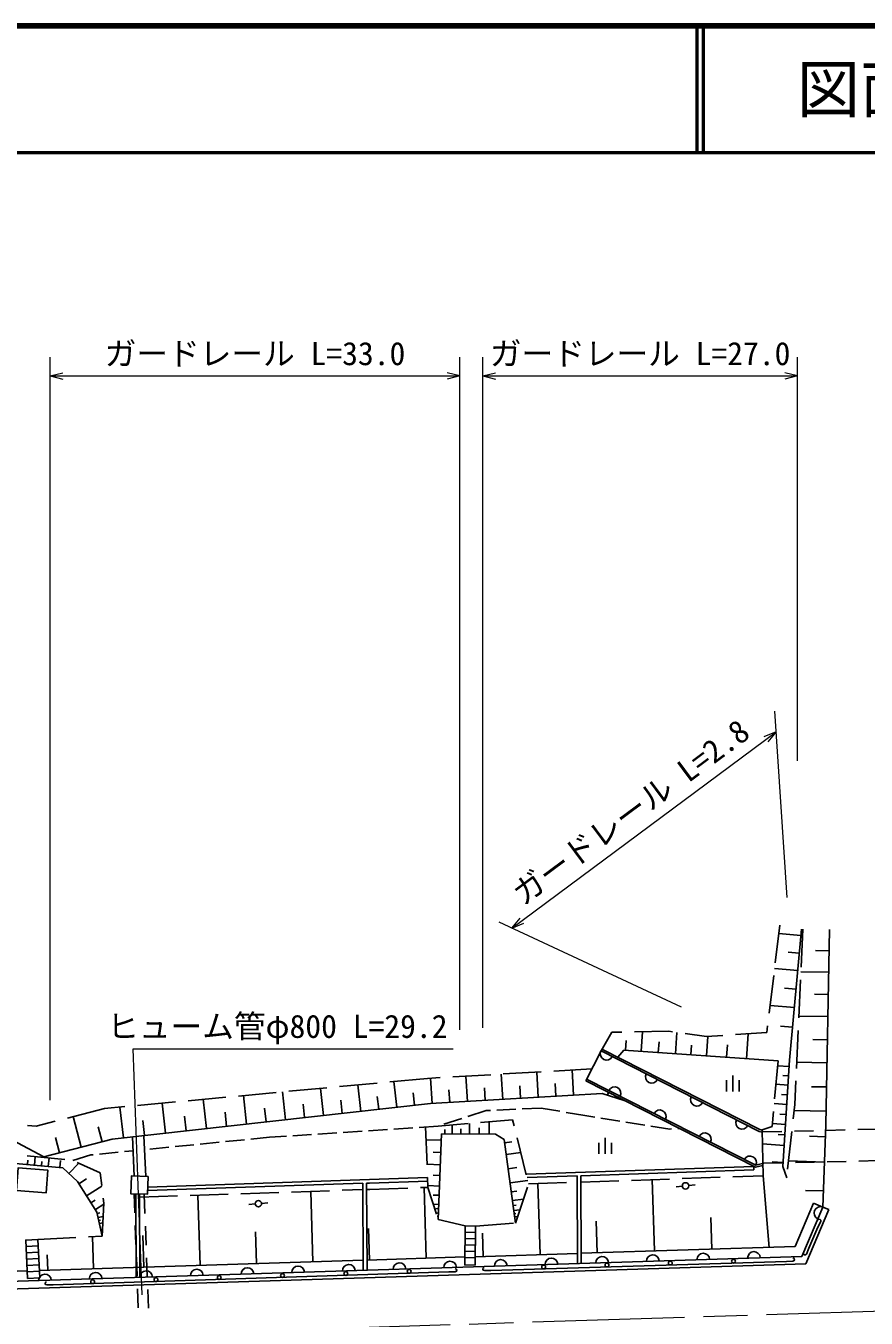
# Model space of a CAD drawing. Units: millimetres, scale not verified. Extents: x 40000 to 680000, y 20000 to 380000.
# Drawn here: x 455774 to 522111, y 277944 to 380000 of the extents above; entities that cross this region are included whole.
import ezdxf
from ezdxf.enums import TextEntityAlignment as Align

# ---------------------------------------------------------------- set-up
doc = ezdxf.new("R2010")
doc.units = ezdxf.units.MM
doc.header["$LTSCALE"] = 1000
doc.linetypes.add('CHAIN', pattern=[18.5, 12, -1.5, 3.5, -1.5])
for name, color, linetype, lineweight in [('M-BGD', 7, 'Continuous', 25), ('M-BMK', 2, 'CHAIN', 13), ('M-STR-HTXT', 7, 'Continuous', 13), ('M-TTL', 2, 'Continuous', 140), ('M-TTL-LINE', 7, 'Continuous', 50)]:
    doc.layers.add(name, color=color, linetype=linetype, lineweight=lineweight)
doc.layers.add('M-TTL-TXT', color=7, linetype='Continuous')
doc.styles.add('ＭＳ ゴシック', font='')
doc.styles.get('ＭＳ ゴシック').set_extended_font_data('MS Gothic')

msp = doc.modelspace()

# ---------------------------------------------------------------- linework, layer by layer
at = {"layer": 'M-BGD'}
for p, q in [((515299, 308973), (514934, 305996)), ((516956, 308169), (515220, 308325)), ((516072, 298310), (517001, 308667)), ((517120, 308662), (516981, 305665)), ((518927, 293209), (519213, 308626)), ((516832, 306780), (515963, 306858)), ((519182, 306955), (518119, 306975)), ((516707, 305391), (514880, 305555)), ((519150, 305261), (516964, 305301)), ((514812, 305003), (514446, 302025)), ((516935, 304666), (516796, 301669)), ((516576, 303929), (515662, 304011)), ((519118, 303511), (518025, 303532)), ((516445, 302467), (514522, 302639)), ((519086, 301762), (516802, 301805)), ((502031, 300521), (501179, 299055)), ((502832, 300536), (502031, 300521)), ((506545, 300604), (503832, 300554)), ((504355, 299020), (504464, 300566)), ((506828, 300564), (506545, 300604)), ((507052, 298830), (507171, 300516)), ((509520, 300185), (507819, 300425)), ((509508, 298656), (509617, 300191)), ((510799, 300271), (509520, 300185)), ((514260, 300505), (511797, 300339)), ((512666, 298434), (512805, 300407)), ((514324, 301033), (514260, 300505)), ((516307, 300928), (515345, 301014)), ((516749, 300670), (516610, 297673)), ((499975, 296694), (501179, 299055)), ((513667, 292689), (501179, 299055)), ((502511, 298544), (502969, 299118)), ((502969, 299118), (515160, 298257)), ((503118, 299108), (503173, 299880)), ((505704, 298925), (505763, 299768)), ((508280, 298743), (508334, 299511)), ((511087, 298545), (511157, 299532)), ((519052, 299935), (517910, 299957)), ((515160, 298257), (514888, 295270)), ((515522, 289918), (516072, 298310)), ((519018, 298108), (516632, 298153)), ((492469, 297171), (489474, 296997)), ((490632, 295063), (490516, 297058)), ((493425, 295225), (493309, 297220)), ((496462, 297404), (493467, 297229)), ((496219, 295387), (496103, 297383)), ((500456, 297636), (497461, 297462)), ((499014, 295549), (498898, 297546)), ((511588, 295854), (511588, 297104)), ((516039, 297811), (515125, 297871)), ((515991, 297080), (515534, 297109)), ((479529, 296137), (476542, 295858)), ((479284, 293948), (479043, 296092)), ((483511, 296509), (480524, 296230)), ((482209, 294276), (481975, 296366)), ((487494, 296882), (484507, 296602)), ((485061, 294596), (484832, 296633)), ((488476, 296939), (487494, 296882)), ((487840, 294901), (487724, 296895)), ((489236, 294982), (489178, 295979)), ((492029, 295144), (491971, 296142)), ((494822, 295306), (494764, 296304)), ((497616, 295468), (497558, 296466)), ((500043, 296828), (513390, 290024)), ((511088, 295854), (511088, 296729)), ((512088, 295854), (512088, 296729)), ((515943, 296348), (514992, 296410)), ((516564, 296674), (516478, 294817)), ((518982, 296200), (517790, 296222)), ((467581, 295020), (464594, 294741)), ((471563, 295392), (468576, 295113)), ((470043, 292911), (469783, 295226)), ((475546, 295765), (472559, 295486)), ((473202, 293265), (472949, 295522)), ((476282, 293611), (476035, 295810)), ((480746, 294112), (480629, 295157)), ((483635, 294436), (483521, 295454)), ((486450, 294752), (486339, 295744)), ((487717, 294894), (501268, 295680)), ((501268, 295680), (503016, 295144)), ((501693, 295550), (501764, 295782)), ((515894, 295586), (515418, 295617)), ((461973, 294496), (459068, 293748)), ((463598, 294648), (461973, 294496)), ((462596, 292075), (487717, 294894)), ((463475, 292173), (463202, 294611)), ((466801, 292547), (466535, 294922)), ((471623, 293088), (471496, 294216)), ((474742, 293438), (474619, 294538)), ((477783, 293779), (477662, 294851)), ((492104, 294338), (490677, 293874)), ((492450, 294353), (492104, 294338)), ((494448, 294445), (492950, 294376)), ((496446, 294536), (494948, 294467)), ((497931, 294281), (496453, 294534)), ((499902, 293942), (498424, 294196)), ((500680, 293819), (499902, 293942)), ((514797, 294274), (514689, 293085)), ((515844, 294825), (514853, 294890)), ((515792, 294032), (515296, 294065)), ((516478, 294817), (516352, 293683)), ((518947, 294292), (516425, 294339)), ((457206, 290688), (451903, 293473)), ((455891, 293163), (456583, 293109)), ((458099, 293499), (456583, 293109)), ((460128, 291440), (459505, 293861)), ((461790, 291867), (461485, 293055)), ((465138, 292360), (465005, 293548)), ((468422, 292729), (468292, 293886)), ((486320, 292975), (484823, 292876)), ((488316, 293107), (486819, 293008)), ((487324, 293041), (487447, 290044)), ((490683, 293307), (488316, 293107)), ((490202, 293719), (488775, 293256)), ((489436, 292486), (489439, 293214)), ((490112, 292483), (490113, 292905)), ((490787, 292481), (490790, 293325)), ((491570, 292478), (491572, 292967)), ((494195, 293603), (491679, 293391)), ((492352, 292475), (492356, 293453)), ((494311, 293143), (494195, 293603)), ((502656, 293505), (501174, 293740)), ((504631, 293191), (503149, 293426)), ((506606, 292877), (505125, 293112)), ((507378, 292921), (507238, 292913)), ((514689, 293085), (513900, 292804)), ((515740, 293240), (514709, 293308)), ((518698, 286712), (518927, 293209)), ((457206, 290688), (462596, 292075)), ((458433, 291004), (458121, 292214)), ((464190, 292254), (464332, 289170)), ((465234, 289140), (465087, 292354)), ((473026, 292033), (471533, 291885)), ((475016, 292230), (473524, 292082)), ((476342, 292317), (475016, 292230)), ((478337, 292449), (476840, 292350)), ((480333, 292580), (478836, 292481)), ((482329, 292712), (480832, 292613)), ((484324, 292843), (482827, 292745)), ((488573, 291989), (487365, 292039)), ((488593, 292489), (488314, 285736)), ((492852, 292473), (488593, 292489)), ((488853, 292488), (488855, 292852)), ((493524, 292044), (492852, 292473)), ((494432, 285452), (493524, 292044)), ((495283, 289263), (494554, 292173)), ((501499, 290922), (501499, 292172)), ((506739, 292885), (506606, 292877)), ((513899, 292645), (513667, 292689)), ((513900, 292804), (513981, 289186)), ((515445, 292684), (513945, 292647)), ((515686, 292416), (515170, 292449)), ((516242, 292689), (515913, 289708)), ((517944, 292748), (516445, 292710)), ((518894, 292275), (517633, 292319)), ((520443, 292811), (518944, 292773)), ((522943, 292874), (521443, 292836)), ((463074, 291049), (461582, 290901)), ((464240, 291164), (463572, 291098)), ((467055, 291442), (465562, 291295)), ((469045, 291639), (467553, 291492)), ((471036, 291836), (469543, 291688)), ((488533, 291023), (487929, 291048)), ((493560, 291786), (494137, 291866)), ((493687, 290861), (494843, 291021)), ((500999, 290922), (500999, 291797)), ((501999, 290922), (501999, 291797)), ((515632, 291591), (513925, 291703)), ((458701, 289805), (453802, 290266)), ((458858, 290468), (455874, 290775)), ((455902, 290068), (455935, 290414)), ((456456, 290016), (456521, 290708)), ((457002, 289965), (457034, 290306)), ((457548, 289913), (457613, 290596)), ((458447, 289829), (458500, 290390)), ((459175, 289364), (459944, 290189)), ((460911, 290835), (459474, 290405)), ((461631, 289414), (459820, 290246)), ((461084, 290852), (460911, 290835)), ((488493, 290056), (487444, 290100)), ((493841, 289741), (494541, 289838)), ((513243, 289931), (495271, 289312)), ((513252, 289661), (513243, 289931)), ((513390, 290024), (513927, 290158)), ((515524, 290212), (514024, 290177)), ((515542, 290226), (514689, 290282)), ((515838, 289036), (515522, 289918)), ((518823, 290258), (515985, 290358)), ((518023, 290270), (516524, 290235)), ((520523, 290328), (519023, 290293)), ((523022, 290386), (521522, 290351)), ((459840, 288745), (458701, 289805)), ((459961, 288554), (460559, 288935)), ((461759, 288416), (461631, 289414)), ((465390, 288294), (482904, 288886)), ((487488, 289044), (482904, 288886)), ((487488, 289045), (487519, 288275)), ((488458, 289218), (487934, 289239)), ((495338, 289044), (499293, 289181)), ((499326, 282256), (499293, 289181)), ((499593, 289191), (513252, 289661)), ((499626, 282265), (499593, 289191)), ((503593, 288828), (506592, 288932)), ((505390, 283248), (505211, 288884)), ((507591, 288966), (510589, 289069)), ((511589, 289104), (513981, 289186)), ((514447, 283535), (513981, 289186)), ((461383, 286324), (459840, 288745)), ((460571, 287598), (461767, 288360)), ((465381, 288024), (482377, 288598)), ((472742, 287772), (475740, 287874)), ((476739, 287907), (479738, 288009)), ((478437, 282394), (478260, 287959)), ((480737, 288043), (482379, 288098)), ((482410, 281720), (482377, 288598)), ((482677, 288609), (482912, 288617)), ((482710, 281729), (482677, 288609)), ((482679, 288108), (482928, 288117)), ((482912, 288617), (487499, 288774)), ((482928, 288117), (485926, 288220)), ((486926, 288254), (487519, 288275)), ((487385, 282678), (487208, 288264)), ((488423, 288379), (487513, 288417)), ((487519, 288275), (488185, 286147)), ((493996, 288621), (495396, 288814)), ((494092, 287922), (494529, 287983)), ((494432, 285452), (495379, 288298)), ((495462, 288548), (498460, 288652)), ((496369, 282962), (496191, 288573)), ((499596, 288691), (502594, 288794)), ((507108, 288320), (507605, 288367)), ((508103, 288415), (508601, 288462)), ((518743, 287987), (517324, 288037)), ((460916, 287057), (461253, 287272)), ((461260, 286516), (461936, 286947)), ((461797, 284431), (461940, 287013)), ((461940, 287013), (461887, 287424)), ((464315, 287760), (464370, 286261)), ((464325, 287488), (464446, 287492)), ((464445, 287755), (464476, 281228)), ((464776, 281229), (464745, 287745)), ((464746, 287502), (467745, 287603)), ((465172, 286216), (465117, 287715)), ((468744, 287637), (471742, 287738)), ((469525, 282112), (469349, 287657)), ((473388, 286913), (473885, 286961)), ((474383, 287008), (474881, 287056)), ((488363, 286923), (487937, 286941)), ((488393, 287651), (487938, 287670)), ((494188, 287224), (495062, 287344)), ((494242, 286833), (494486, 286867)), ((517962, 287025), (516505, 283600)), ((518698, 286712), (517962, 287025)), ((461797, 284431), (461383, 286324)), ((461405, 286221), (461608, 286266)), ((461476, 285896), (461883, 285985)), ((488349, 286582), (488136, 286591)), ((488335, 286241), (488153, 286249)), ((488324, 285992), (488233, 285995)), ((494296, 286442), (494784, 286509)), ((494330, 286195), (494452, 286211)), ((494364, 285947), (494608, 285981)), ((509918, 283392), (509839, 285890)), ((517042, 282817), (518698, 286712)), ((517339, 282238), (519158, 286516)), ((519158, 286516), (518698, 286712)), ((461530, 285652), (461665, 285682)), ((461583, 285408), (461855, 285467)), ((461637, 285164), (461705, 285178)), ((461690, 284919), (461826, 284949)), ((464406, 285261), (464461, 283762)), ((465263, 283718), (465208, 285217)), ((473981, 282253), (473902, 284752)), ((482911, 282536), (482831, 285035)), ((490462, 285227), (488314, 285736)), ((491277, 285217), (494269, 285439)), ((500879, 283105), (500800, 285604)), ((518286, 285135), (517588, 283476)), ((518527, 285575), (518286, 285135)), ((456722, 284157), (459717, 284319)), ((460716, 284373), (461797, 284431)), ((461127, 281846), (461046, 284390)), ((465087, 281972), (465008, 284470)), ((490444, 283727), (491259, 283717)), ((490450, 284227), (491265, 284217)), ((490456, 284727), (491271, 284717)), ((491877, 282820), (491819, 284653)), ((423160, 279843), (517042, 282817)), ((455786, 283611), (456746, 283658)), ((455810, 283112), (456770, 283158)), ((457508, 281732), (457469, 282953)), ((464498, 282763), (464552, 281264)), ((465355, 281220), (465300, 282719)), ((482706, 282530), (490433, 282774)), ((490432, 282727), (491247, 282718)), ((490438, 283227), (491253, 283217)), ((491248, 282800), (499323, 283056)), ((499622, 283066), (516505, 283600)), ((517404, 283010), (517588, 283476)), ((423135, 280643), (455879, 281680)), ((423179, 279256), (517339, 282238)), ((455834, 282613), (456794, 282659)), ((455858, 282113), (456818, 282159)), ((456839, 281710), (482406, 282520)), ((491975, 281695), (492476, 281709)), ((515829, 282425), (492476, 281709)), ((516329, 282453), (515829, 282425)), ((455882, 281614), (456841, 281660)), ((489171, 281591), (457918, 280572)), ((489672, 281609), (489171, 281591)), ((457417, 280563), (457918, 280572)), ((464589, 280265), (464644, 278766)), ((465446, 278721), (465391, 280220))]:
    msp.add_line(p, q, dxfattribs=at)
for points in [[(513900, 292798), (513716, 292832), (501254, 299185)], [(499975, 296694), (513372, 289865), (513963, 290012)]]:
    msp.add_lwpolyline(points, dxfattribs=at)
for points in [[(455024, 288028), (457379, 287850), (457513, 289627), (455158, 289805)], [(465417, 289134), (465371, 287725), (464061, 287768), (464107, 289177)], [(491277, 285217), (491240, 282141), (490425, 282151), (490462, 285227)], [(456722, 284157), (456867, 281134), (455907, 281088), (455762, 284111)]]:
    msp.add_lwpolyline(points, close=True, dxfattribs=at)
for centre, radius in [((507854, 288391), 250), ((474134, 286985), 250), ((486033, 281639), 150), ((496651, 281987), 150), ((501649, 282141), 150), ((506647, 282294), 150), ((511644, 282447), 150), ((461046, 280824), 150), ((466044, 280987), 150), ((471041, 281150), 150), ((476038, 281313), 150), ((481036, 281476), 150)]:
    msp.add_circle(centre, radius, dxfattribs=at)
for centre, radius, start, end in [((501624, 298828), 500, 152.98951, 332.98951), ((505188, 297011), 500, 152.98951, 332.98951), ((502254, 295701), 500, 332.98951, 152.98951), ((508752, 295195), 500, 152.98951, 332.98951), ((505817, 293884), 500, 332.98951, 152.98951), ((512315, 293378), 500, 152.98951, 332.98951), ((509381, 292068), 500, 332.98951, 152.98951), ((512945, 290251), 500, 332.98951, 152.98951), ((518502, 286252), 500, 66.96432, 246.96432), ((518418, 285635), 125, 331.28679, 151.28679), ((501260, 282317), 500, 1.81429, 181.81429), ((505258, 282444), 500, 1.81429, 181.81429), ((509256, 282570), 500, 1.81429, 181.81429), ((513254, 282697), 500, 1.81429, 181.81429), ((516322, 282578), 125, 273.20519, 93.20519), ((517288, 283056), 125, 158.38518, 338.38518), ((465278, 281177), 500, 1.81429, 181.81429), ((469276, 281304), 500, 1.81429, 181.81429), ((473274, 281431), 500, 1.81429, 181.81429), ((477272, 281557), 500, 1.81429, 181.81429), ((481270, 281684), 500, 1.81429, 181.81429), ((485268, 281810), 500, 1.81429, 181.81429), ((489266, 281937), 500, 1.81429, 181.81429), ((489667, 281734), 125, 272.02091, 92.02091), ((491971, 281820), 125, 91.63686, 271.63686), ((493264, 282064), 500, 1.81429, 181.81429), ((497262, 282190), 500, 1.81429, 181.81429), ((457282, 280924), 500, 1.81429, 181.81429), ((457415, 280688), 125, 91.05223, 271.05223), ((461280, 281051), 500, 1.81429, 181.81429)]:
    msp.add_arc(centre, radius, start, end, dxfattribs=at)
at = {"layer": 'M-BMK'}
msp.add_line((403312, 274713), (564376, 279814), dxfattribs=at)
at = {"layer": 'M-STR-HTXT'}
for p, q in [((457684, 295148), (457684, 353825)), ((490046, 300705), (490046, 353825)), ((491844, 300868), (491844, 353825)), ((516688, 321953), (516688, 353825)), ((457684, 352354), (458684, 352604)), ((457684, 352354), (490046, 352354)), ((457684, 352354), (458684, 352104)), ((490046, 352354), (489046, 352604)), ((490046, 352354), (489046, 352104)), ((491844, 352354), (492844, 352604)), ((491844, 352354), (516688, 352354)), ((491844, 352354), (492844, 352104)), ((516688, 352354), (515688, 352604)), ((516688, 352354), (515688, 352104)), ((515871, 311166), (514890, 325876)), ((494136, 308746), (514998, 324259)), ((514998, 324259), (514046, 323863)), ((514998, 324259), (514345, 323462)), ((494136, 308746), (494789, 309543)), ((507535, 302503), (493152, 309204)), ((494136, 308746), (495088, 309142)), ((464952, 279799), (464247, 299224)), ((464247, 299224), (489496, 299224))]:
    msp.add_line(p, q, dxfattribs=at)
at = {"layer": 'M-TTL'}
msp.add_line((680000, 380000), (40000, 380000), dxfattribs=at)
at = {"layer": 'M-TTL-LINE'}
for p, q in [((508747, 380000), (508747, 370000)), ((509247, 380000), (509247, 370000)), ((40000, 370000), (680000, 370000))]:
    msp.add_line(p, q, dxfattribs=at)

# ---------------------------------------------------------------- texts
at = {"layer": 'M-STR-HTXT', "style": 'ＭＳ ゴシック'}
for s, p in [('ガードレール L=33.0', (473865, 352654)), ('ガードレール L=27.0', (504266, 352654)), ('ヒューム管φ800 L=29.2', (475628, 299524))]:
    msp.add_text(s, height=1833, dxfattribs=at).set_placement(p, align=Align.BOTTOM_CENTER)
msp.add_text('ガードレール L=2.8', height=1833, rotation=36.636, dxfattribs=at).set_placement((504388, 316743), align=Align.BOTTOM_CENTER)
at = {"layer": 'M-TTL-TXT', "style": 'ＭＳ ゴシック'}
msp.add_text('図面番号', height=3666, dxfattribs=at).set_placement((526622, 375000), align=Align.MIDDLE_CENTER)

doc.saveas('drawing.dxf')
